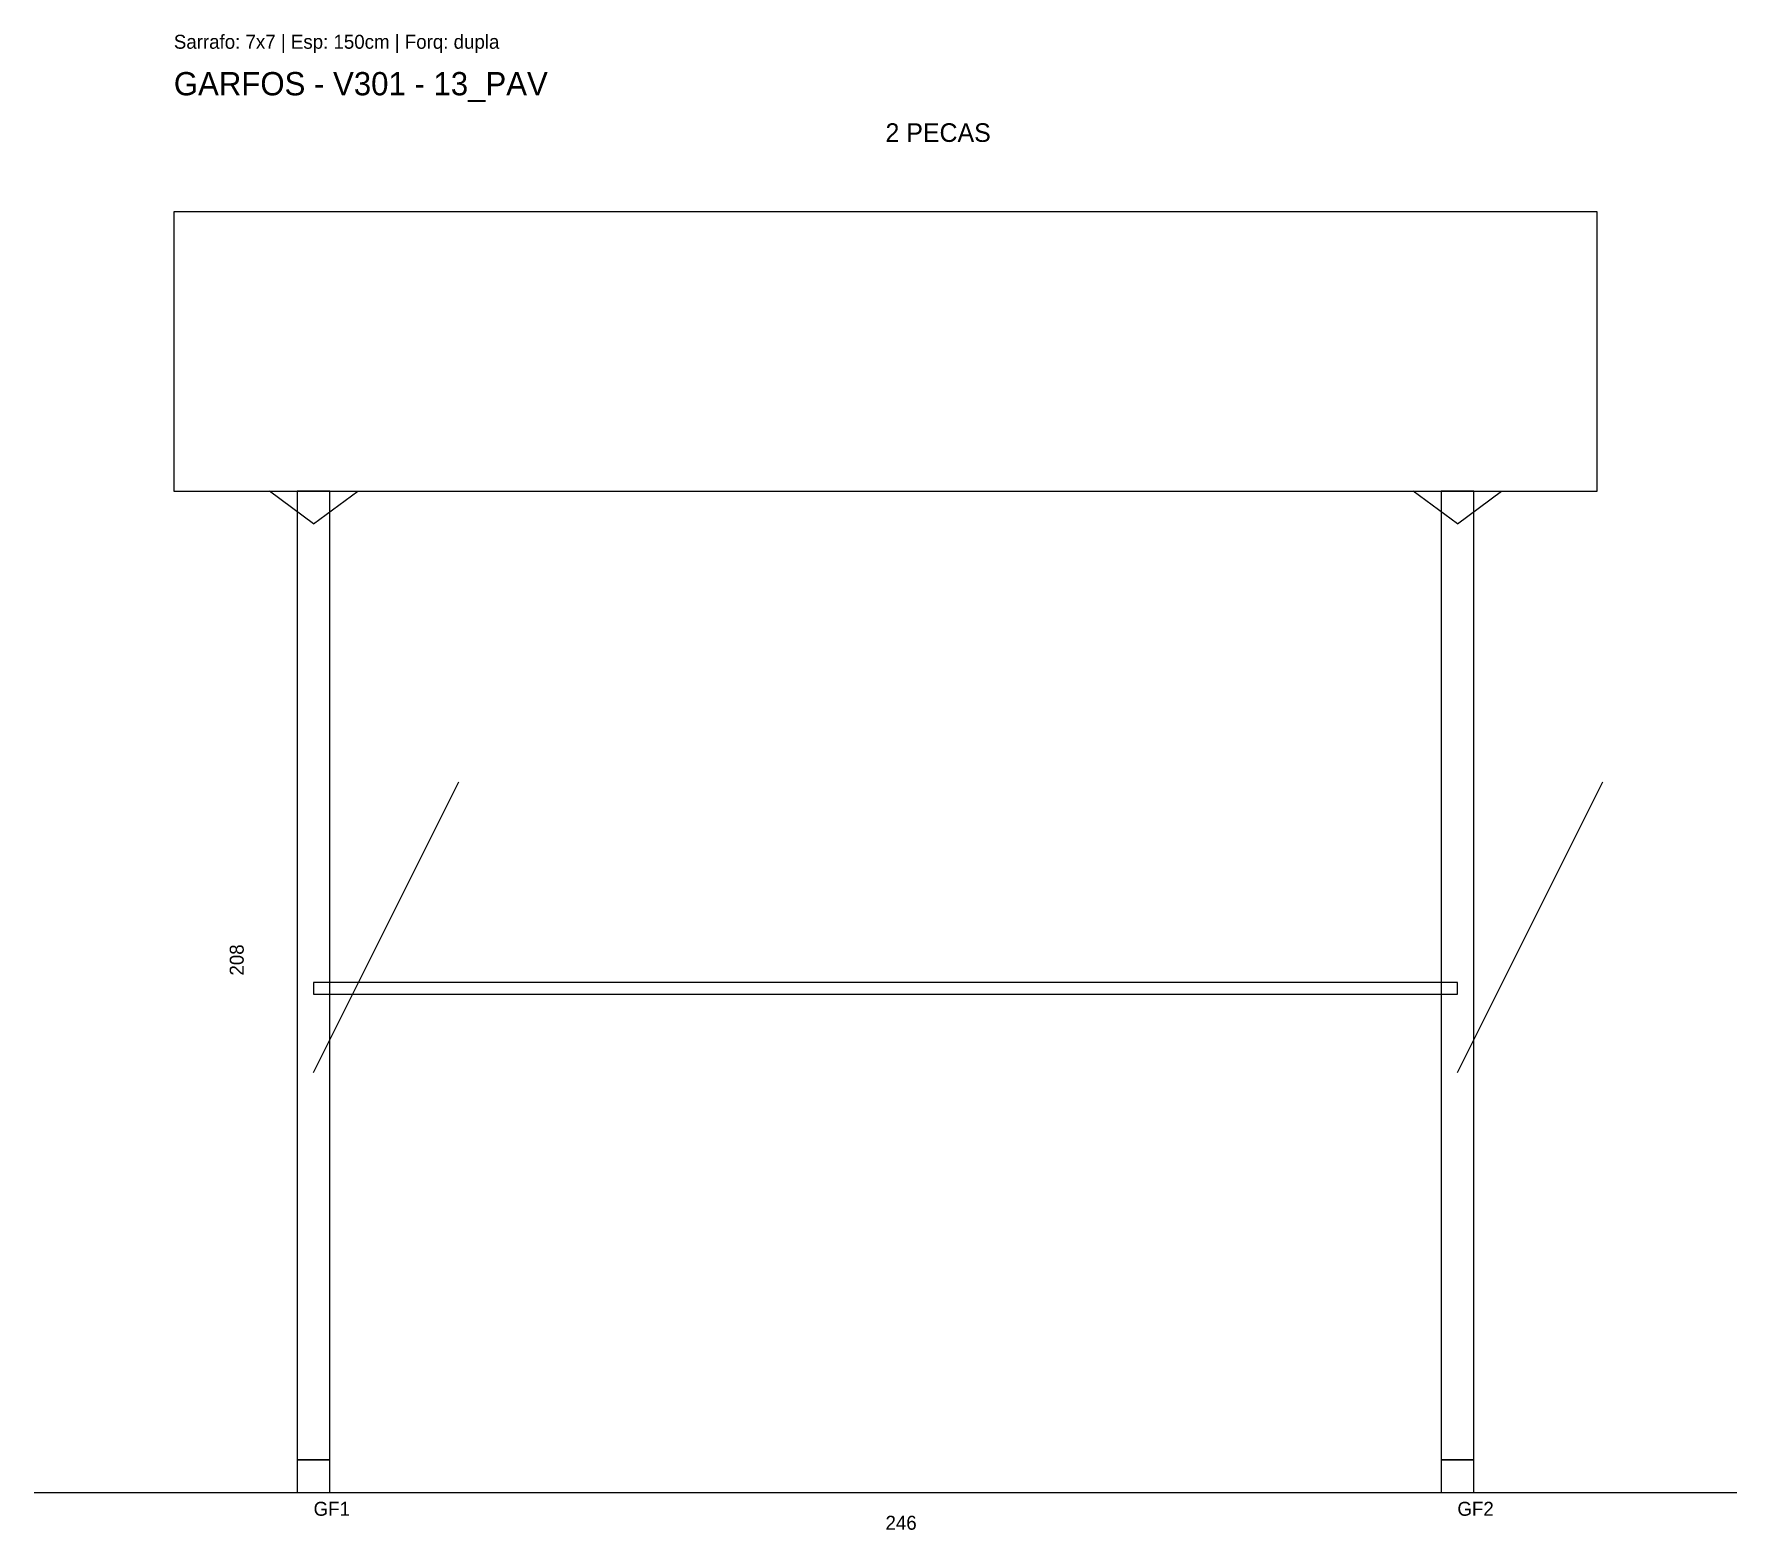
# Model space of a CAD drawing. Header units: metres. Extents: x -30 to 336, y -15 to 306.
import ezdxf

# ---------------------------------------------------------------- set-up
doc = ezdxf.new("R2010")
doc.units = ezdxf.units.M
for name, color, linetype in [('BARRA_ANCORAGEM', 6, 'Continuous'), ('COTA', 1, 'Continuous'), ('GARFOS', 5, 'Continuous'), ('NOMENCLATURA', 7, 'Continuous'), ('SARRAFOS', 3, 'Continuous'), ('TIRAS_REESCORAMENTO', 4, 'Continuous'), ('VIGAS_REF', 1, 'Continuous')]:
    doc.layers.add(name, color=color, linetype=linetype)

msp = doc.modelspace()

# ---------------------------------------------------------------- linework, layer by layer
at = {"layer": 'BARRA_ANCORAGEM'}
for p, q in [((30, 83.2), (61.2, 145.6)), ((275.5, 83.2), (306.7, 145.6))]:
    msp.add_line(p, q, dxfattribs=at)
at = {"layer": 'GARFOS'}
for p, q in [((30, 201), (20.5, 208)), ((20.5, 208), (39.5, 208)), ((30, 201), (39.5, 208)), ((275.5, 201), (266, 208)), ((266, 208), (285, 208)), ((275.5, 201), (285, 208))]:
    msp.add_line(p, q, dxfattribs=at)
at = {"layer": 'GARFOS', "linetype": 'CONTINUOUS'}
msp.add_line((-30, -7), (335.5, -7), dxfattribs=at)
at = {"layer": 'GARFOS'}
for points in [[(26.5, 0), (33.5, 0), (33.5, 208), (26.5, 208), (26.5, 0)], [(272, 0), (279, 0), (279, 208), (272, 208), (272, 0)]]:
    msp.add_lwpolyline(points, dxfattribs=at)
at = {"layer": 'SARRAFOS'}
for points in [[(26.5, -7), (33.5, -7), (33.5, 0), (26.5, 0), (26.5, -7)], [(272, -7), (279, -7), (279, 0), (272, 0), (272, -7)]]:
    msp.add_lwpolyline(points, dxfattribs=at)
at = {"layer": 'TIRAS_REESCORAMENTO'}
msp.add_lwpolyline([(30, 100), (275.5, 100), (275.5, 102.5), (30, 102.5), (30, 100)], dxfattribs=at)
at = {"layer": 'VIGAS_REF'}
msp.add_lwpolyline([(0, 208), (305.5, 208), (305.5, 268), (0, 268), (0, 208)], dxfattribs=at)

# ---------------------------------------------------------------- texts
at = {"layer": 'COTA'}
msp.add_text('208', height=3, rotation=90, dxfattribs=at).set_placement((15, 104))
msp.add_text('246', height=3, dxfattribs=at).set_placement((152.75, -15))
at = {"layer": 'NOMENCLATURA'}
for s, height, p in [('Sarrafo: 7x7 | Esp: 150cm | Forq: dupla', 3, (0, 303)), ('GARFOS - V301 - 13_PAV', 5, (0, 293)), ('2 PECAS', 4, (152.75, 283)), ('GF1', 3, (30, -12)), ('GF2', 3, (275.5, -12))]:
    msp.add_text(s, height=height, dxfattribs=at).set_placement(p)

doc.saveas('drawing.dxf')
